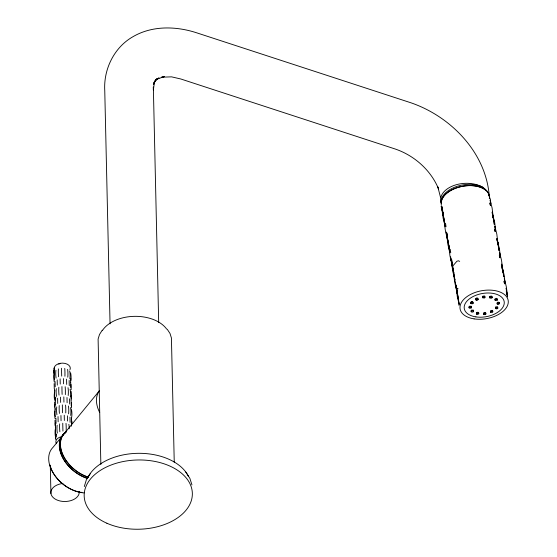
<?xml version="1.0" encoding="UTF-8"?>
<svg xmlns="http://www.w3.org/2000/svg" width="557" height="557" viewBox="0 0 557 557"><rect width="100%" height="100%" fill="white"/><g stroke="black" fill="none" stroke-linecap="round" stroke-linejoin="round"><path stroke-width="0.84" d="M54.161 368.421L54.092 374.186A35.495 27.168 -9 0 0 54.273 382.039M60.107 378.844L60.233 384.079M60.525 397.169L60.643 402.412M60.943 415.501L61.061 420.737M54.196 367.912L54.273 373.656L53.848 370.516M66.694 384.393L66.575 379.157M67.112 402.718L66.993 397.482M67.529 421.043L67.411 415.807M57.197 379.888L57.315 385.124M57.608 398.213L57.726 403.449M58.025 416.545L58.144 421.781M54.426 372.647L54.544 369.528L54.398 372.111A35.495 25.998 25 0 0 54.579 379.965M69.263 385.695L69.145 380.459M69.674 404.027L69.555 398.791M70.091 422.352L69.973 417.116M54.182 372.619L54.321 369.43A8.076 5.173 -1.3 0 1 62.614 363.129A8.076 5.173 -1.3 0 1 69.973 369.681M71.456 426.175L71.526 424.761M55.101 381.559L55.22 386.795M55.519 399.884L55.637 405.12M55.93 418.216L56.048 423.452M54.864 404.702L55.018 409.27M55.275 423.028L55.435 427.595M70.83 387.547L70.711 382.311M71.247 405.872L71.129 400.636M54.147 383.606L54.266 388.842M54.565 401.931L54.683 407.167M54.983 420.257L55.101 425.492M71.164 389.649L71.045 384.414M71.581 407.975L71.463 402.739M55.484 400.455L55.735 397.357M56.32 437.106L56.57 434.014M71.54 425.541L71.547 418.961M55.394 438.582L55.651 435.978M471.431 307.276L470.7 306.037L471.271 306.385L471.34 307.826L470.637 308.244L469.161 307.951L469.091 306.517L469.795 306.092L469.955 306.984L469.252 307.401M470.832 303.565L470.762 302.131L471.466 301.706L472.942 301.998L473.011 303.433L472.308 303.857L470.832 303.565L470.672 302.674M473.52 311.154L472.789 309.915L473.359 310.263L473.429 311.697L472.726 312.122L471.25 311.823L471.18 310.388L471.883 309.964L472.044 310.855L471.34 311.279M477.927 298.28L477.99 299.715L476.388 300.188L475.81 299.84L475.741 298.406M476.472 312.714L476.541 314.148L477.112 314.496L478.017 314.447L478.811 313.48L478.651 312.588L477.175 312.289L476.472 312.714L476.541 314.148M484.882 296.213L484.952 297.654L484.249 298.072L482.773 297.779L482.703 296.345L483.406 295.92L483.567 296.811L482.863 297.236M485.725 312.742L485.788 314.176L484.186 314.649L483.608 314.301L483.539 312.867M489.84 297.932L490.633 296.965L490.473 296.073L489.77 296.498L489.84 297.932L491.316 298.225L492.019 297.8L491.956 296.366L491.378 296.018L492.116 297.257M492.68 310.681L492.75 312.115L492.047 312.54L490.571 312.24L490.501 310.806L491.204 310.381L491.365 311.272L490.661 311.697M497.241 298.691L497.31 300.126L495.702 300.606L495.131 300.258L495.062 298.817M497.659 306.956L497.728 308.39L497.025 308.815L495.549 308.515L495.479 307.081L496.183 306.656L496.343 307.548L495.639 307.972M497.22 304.129L497.15 302.695L497.854 302.27L498.759 302.221L499.49 303.461L498.696 304.428L497.791 304.477L497.06 303.238M84.295 486.567L86.335 479.876L90.366 473.541M102.237 330.204L99.494 334.52L98.102 339.074L100.859 464.441M63.77 434.223L52.943 447.417A30.628 20.623 39.4 0 0 54.321 474.752A30.628 20.623 39.4 0 0 84.093 492.91M64.703 433.081L99.619 390.506M155.201 80.591L157.262 78.662L153.962 82.694L155.814 79.7L153.579 84.567L154.54 81.287L153.356 90.039L153.342 86.976L158.689 322.649M155.194 80.647L159.017 77.917L155.988 79.498L164.315 76.615L162.059 77.054M475.901 299.297L476.604 298.872L478.087 299.165M470.923 303.015L471.626 302.597L473.102 302.89M495.222 299.708L495.925 299.283L497.401 299.582M476.632 313.605L477.335 313.18L478.811 313.48M497.31 303.586L498.919 303.105M483.699 313.758L484.402 313.333L485.885 313.626M161.307 77.2L171.556 76.852L180.837 78.997L395.233 149.018C414.352 155.535 430.937 170.219 438.61 189.039L437.844 186.901L440.476 197.185M483.567 296.811L485.043 297.104M490.633 296.965L491.539 296.909M469.955 306.984L470.86 306.928M496.343 307.548L497.819 307.847M472.044 310.855L472.949 310.806M491.365 311.272L492.841 311.565M458.105 288.777L456.81 288.206L456.148 286.904L452.618 267.332L452.98 265.807L456.9 261.233L458.383 260.794L459.685 261.372M167.211 329.222L169.996 333.448L171.424 337.967L174.244 462.178M185.773 472.099L189.86 478.31L191.956 484.938M489.436 196.9L490.411 199.441L490.787 203.402M507.309 296.039L506.285 290.831L507.288 295.064M442.495 211.068L441.826 206.905M441.109 206.153L442.641 212.238L443.024 214.863L441.61 207.023L443.191 218.49L445.14 226.212M447.556 238.459L446.094 232.018M452.096 263.948L450.989 259.458M456.984 290.705L455.522 284.258M507.608 296.122L506.236 286.368L504.287 278.646L504.788 281.522M449.854 252.335L447.905 244.614L446.881 235.743L446.324 233.146L447.737 240.986L445.238 229.679L443.964 219.145L444.744 223.886M454.24 277.17L452.618 270.737L451.595 261.867L451.038 259.27L452.451 267.102L449.952 255.802L448.677 245.268L449.708 251.416M459.281 304.582L457.332 296.853L456.308 287.99L455.751 285.393L457.165 293.226L454.665 281.919L453.391 271.391L454.171 276.126M442.843 212.342L443.17 213.616M452.27 264.582L452.597 265.863M505.993 288.22L506.285 289.522M502.184 267.973L502.595 269.915M442.258 209.467L442.537 210.762M446.832 234.943L447.389 237.533M451.685 261.713L451.964 263.008M456.26 287.182L456.817 289.779M454.568 278.458L454.832 279.753M493.565 219.618L492.144 212.468L493.732 219.277L494.338 224.603L493.801 220.927M498.216 245.352L498.564 247.315L496.858 238.591L498.445 245.4L499.051 250.72L498.828 249.021M502.727 270.563L503.117 272.512L501.523 260.244L499.58 252.523L500.193 256.053M443.351 215.615L444.43 220.823L443.003 214.682L442.126 206.814L443.497 216.534L442.933 212.997M448.065 241.731L448.211 242.657L447.647 239.113L449.144 246.946L447.71 240.805L446.839 232.937L447.543 238.403M452.778 267.854L453.858 273.062L452.423 266.928L451.553 259.061L452.925 268.773L452.354 265.236M444.994 225.293L445.273 226.699M454.561 278.242L454.832 279.649M451.142 258.949L451.414 260.363M493.85 221.192L492.813 215.176L494.762 222.939L495.639 230.849L495.479 229.93M495.361 229.275L494.867 226.4L496.816 234.121L498.097 244.697L497.519 241.292L499.476 249.056L500.207 255.649M503.159 272.784L502.233 267.416L504.189 275.179L505.06 283.088L504.907 282.176M490.766 203.806L490.153 200.276L492.103 207.998L493.384 218.581M502.045 267.325L501.572 264.714L503.152 271.524L503.758 276.843L503.222 273.167M499.33 302.569L499.49 303.461M497.854 302.27L498.014 303.161M497.15 299.241L497.31 300.126M496.83 299.234L496.67 298.343L495.765 298.399L495.925 299.283M497.568 307.499L497.728 308.39M497.088 306.608L497.248 307.499M494.971 299.367L495.131 300.258M495.967 307.979L496.127 308.863M495.389 307.624L495.549 308.515M491.859 296.916L492.019 297.8M489.77 296.498L489.93 297.382M492.109 310.326L492.27 311.217M490.411 311.349L490.571 312.24M484.312 295.864L484.472 296.756M482.613 296.888L482.773 297.779M485.627 313.285L485.788 314.176M485.307 313.278L485.147 312.393L484.242 312.442L484.402 313.333M484.924 313.709L485.084 314.601M484.026 313.758L484.186 314.649M483.448 313.41L483.608 314.301M477.829 298.824L477.99 299.715M477.509 298.817L477.349 297.932L476.444 297.981L476.604 298.872M477.126 299.248L477.286 300.139M476.228 299.297L476.388 300.188M475.65 298.949L475.81 299.84M478.08 312.24L478.24 313.131M477.175 312.289L477.335 313.18M472.851 302.548L473.011 303.433M472.371 301.65L472.531 302.542M473.269 310.806L473.429 311.697M471.466 301.706L471.626 302.597M471.18 306.935L471.34 307.826M471.09 310.938L471.25 311.823M469.001 307.06L469.161 307.951M459.135 303.662L458.105 297.515L459.017 305.417M457.186 292.07L457.527 294.193M501.579 264.436L501.787 265.745M498.411 246.389L498.724 248.359M457.172 292.014L458.571 299.186L457.137 293.052L456.26 285.184L457.067 291.36M502.407 268.195L502.546 269.115M497.693 242.072L497.833 242.991M492.98 215.949L493.126 216.868M507.114 294.319L507.524 296.944M502.17 268.363L502.31 269.296L502.136 267.325M492.75 216.116L492.889 217.049L492.653 214.424M506.598 292.516L506.884 294.486M497.171 240.276L497.457 242.239M450.244 249.299L450.738 252.878M450.627 256.812L450.898 258.796M445.53 223.176L446.025 226.762M506.612 291.478L506.905 294.103M501.718 264.053L501.989 266.016M497.095 238.584L497.485 241.863M492.291 211.806L492.472 213.115M71.874 421.064L72.145 423.696M55.784 439.619L55.519 437.015A35.495 27.168 -9 0 1 55.338 429.162M54.426 389.225L54.6 390.944M63.407 378.586L63.526 383.822M63.818 396.911L63.937 402.147M64.236 415.243L64.354 420.479M110.056 323.84L104.765 90.749C103.421 69.367 114.122 47.352 132.991 36.692C152.117 25.504 175.831 26.054 196.391 32.724L410.85 102.767C450.85 116.455 485.989 152.555 489.255 196.001A24.417 15.22 -4.1 0 0 460.785 183.754A24.417 15.22 -4.1 0 0 441.367 203.354M50.924 493.516L50.318 466.578A14.204 9.093 -1.3 0 1 50.248 465.387M441.464 201.397A24.174 14.022 -10.2 0 1 460.66 186.651A24.174 14.022 -10.2 0 1 486.379 190.863M488.844 194.595A24.174 14.016 -10.2 0 1 488.949 195.967M441.228 202.929A24.174 14.016 -10.2 0 1 455.946 186.734A24.174 14.016 -10.2 0 1 483.567 187.612M88.027 477.189A30.851 20.769 39.4 0 1 62.976 455.334A30.851 20.769 39.4 0 1 66.422 431.341M87.087 478.331A30.851 20.769 39.4 0 1 61.806 455.981A30.851 20.769 39.4 0 1 66.186 432.016M58.666 364.09A7.547 4.832 -1.3 0 1 60.031 363.707M102.293 330.684A35.07 22.447 -1.3 0 1 134.056 316.348A35.07 22.447 -1.3 0 1 166.627 329.034M87.56 478.059A52.769 33.775 -1.3 0 1 137.948 453.321A52.769 33.775 -1.3 0 1 188.538 476.527M79.185 491.302A14.204 9.093 -1.3 0 1 66.715 501.418A14.204 9.093 -1.3 0 1 50.979 493.808A14.204 9.093 -1.3 0 1 62.934 483.448M99.71 412.535A30.628 20.623 39.4 0 1 99.153 391.035M88.02 477.022A30.628 20.623 39.4 0 1 63.15 455.32A30.628 20.623 39.4 0 1 66.575 431.494M56.452 443.699A8.076 5.173 -1.3 0 1 62.307 436.556M55.825 434.947A35.495 25.998 25 0 1 55.644 427.094M57.343 433.088A35.495 20.874 51.4 0 1 57.169 425.235M59.85 431.738A35.495 12.574 70.3 0 1 59.669 423.884M62.948 431.09A35.495 2.353 85.5 0 1 62.767 423.229M65.998 423.39A35.495 8.223 -79.9 0 1 66.179 431.243M68.859 424.323A35.495 17.546 -63 0 1 69.193 428.723M55.101 418.69A35.495 27.168 -9 0 1 54.92 410.836M55.408 416.622A35.495 25.998 25 0 1 55.234 408.768M56.932 414.763A35.495 20.874 51.4 0 1 56.751 406.909M59.432 413.412A35.495 12.574 70.3 0 1 59.251 405.559M62.53 412.758A35.495 2.353 85.5 0 1 62.356 404.904M65.58 405.064A35.495 8.223 -79.9 0 1 65.761 412.918M68.441 405.997A35.495 17.546 -63 0 1 68.622 413.851M70.509 407.571A35.495 24.202 -40.4 0 1 70.69 415.425M71.456 409.541A35.495 27.168 -9 0 1 71.637 417.395M71.533 417.771A35.495 25.998 25 0 1 71.331 419.47M54.683 400.365A35.495 27.168 -9 0 1 54.509 392.511M54.997 398.29A35.495 25.998 25 0 1 54.816 390.436M56.515 396.438A35.495 20.874 51.4 0 1 56.334 388.584M59.014 395.087A35.495 12.574 70.3 0 1 58.84 387.226M62.112 394.433A35.495 2.353 85.5 0 1 61.938 386.579M65.162 386.732A35.495 8.223 -79.9 0 1 65.343 394.586M68.031 387.672A35.495 17.546 -63 0 1 68.205 395.526M70.091 389.246A35.495 24.202 -40.4 0 1 70.273 397.099M71.045 391.216A35.495 27.168 -9 0 1 71.219 399.07M71.108 395.964A35.495 25.998 25 0 1 71.031 400.295M56.097 378.112A35.495 20.874 51.4 0 1 55.923 370.259M58.596 376.755A35.495 12.574 70.3 0 1 58.422 368.901M61.702 376.107A35.495 2.353 85.5 0 1 61.521 368.254M64.751 368.407A35.495 8.223 -79.9 0 1 64.925 376.26M67.613 369.347A35.495 17.546 -63 0 1 67.794 377.2M69.674 370.92A35.495 24.202 -40.4 0 1 69.855 378.774M70.628 372.891A35.495 27.168 -9 0 1 70.802 380.744M70.739 378.294A35.495 25.998 25 0 1 70.495 382.812M87.087 478.164A30.628 20.623 39.4 0 1 61.764 455.48M61.43 454.658A30.628 20.623 39.4 0 1 59.78 442.084M59.919 441.381A30.628 20.623 39.4 0 1 61.361 437.475M61.764 436.765A30.628 20.623 39.4 0 1 65.642 432.636M81.976 492.409A28.853 19.425 39.4 0 1 80.361 492.207M79.547 492.068A28.853 19.425 39.4 0 1 50.005 465.011M441.443 205.303A24.417 14.141 -10.2 0 1 464.552 185.989A24.417 14.141 -10.2 0 1 489.331 198.779M490.244 204.551L489.902 202.915L490.425 205.512L490.244 204.551M494.95 230.675L494.616 229.038L495.138 231.635L494.95 230.675M499.664 256.798L499.33 255.162L499.852 257.759L499.664 256.798M504.377 282.914L504.043 281.285L504.558 283.875L504.377 282.914M475.894 316.891A20.261 11.753 -10.2 0 0 504.176 301.602A20.261 11.753 -10.2 0 0 472.587 296.804A20.261 11.753 -10.2 0 0 475.894 316.891M106.874 523.232A54.099 34.631 -1.3 0 0 192.109 497.185A54.099 34.631 -1.3 0 0 115.8 463.396A54.099 34.631 -1.3 0 0 106.874 523.232M474.104 318.882A24.417 14.162 -10.2 0 0 508.186 300.46A24.417 14.162 -10.2 0 0 470.122 294.674A24.417 14.162 -10.2 0 0 474.104 318.882"/></g></svg>
